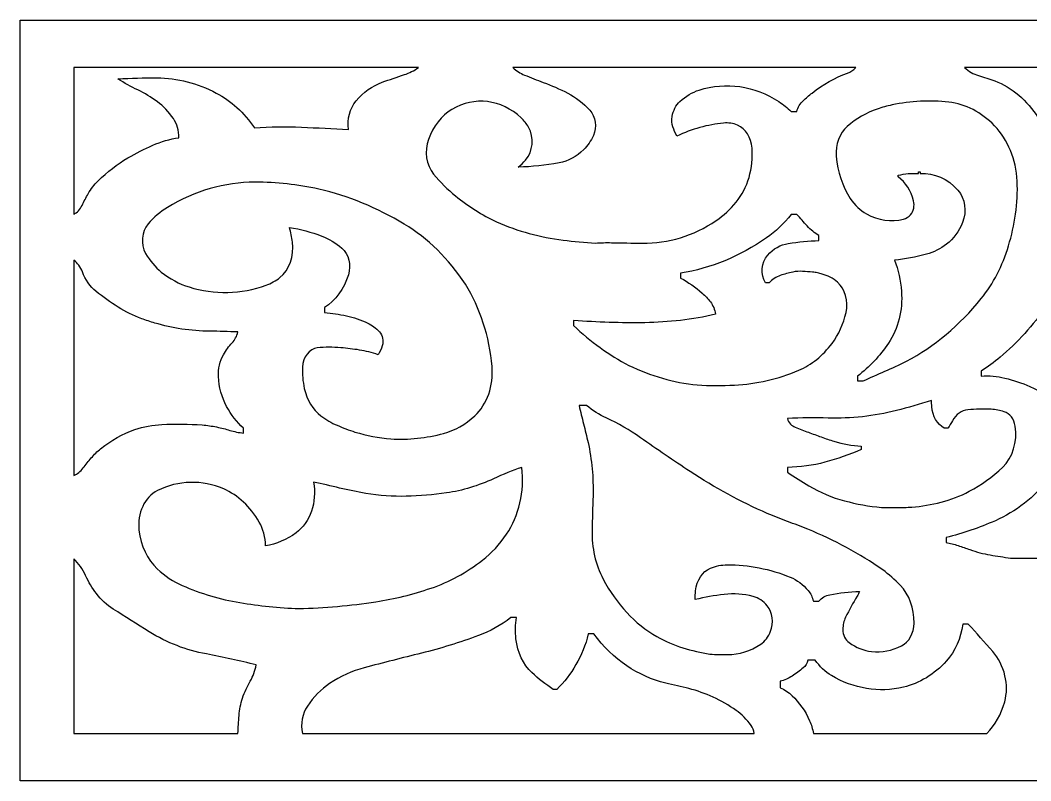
# Model space of a CAD drawing. Header units: centimetres. Extents: x 14.4 to 27, y -9.1 to -4.
# Drawn here: x 14.38 to 21.15, y -9.05 to -3.96 of the extents above; entities that cross this region are included whole.
import ezdxf

# ---------------------------------------------------------------- set-up
doc = ezdxf.new("R2010")
doc.units = ezdxf.units.CM
doc.header["$MEASUREMENT"] = 0
doc.layers.add('layer 1', color=7, linetype='Continuous')

msp = doc.modelspace()

# ---------------------------------------------------------------- linework, layer by layer
at = {"layer": 'layer 1', "color": 250, "lineweight": 30}
for points, knots in [([(14.38233, -9.05358), (14.38233, -9.05358), (26.99978, -9.05358), (26.99978, -9.05358), (26.99978, -9.05358), (26.99978, -9.05358), (26.99977, -3.95999), (26.99977, -3.95999), (26.99977, -3.95999), (26.99977, -3.95999), (14.38232, -3.96), (14.38232, -3.96), (14.38232, -3.96), (14.38232, -3.96), (14.38233, -9.05358), (14.38233, -9.05358)], [0, 0, 0, 0, 0.2, 0.2, 0.2, 0.2, 0.4, 0.4, 0.4, 0.4, 0.6, 0.6, 0.6, 0.6, 1, 1, 1, 1]), ([(14.7404, -5.26067), (14.7404, -5.26067), (14.7404, -4.27695), (14.7404, -4.27695), (14.7404, -4.27695), (14.7404, -4.27695), (17.04898, -4.27695), (17.04898, -4.27695), (17.04898, -4.27695), (17.01879, -4.29767), (16.98669, -4.31369), (16.95342, -4.32465), (16.95342, -4.32465), (16.90388, -4.34097), (16.85448, -4.35796), (16.80523, -4.37562), (16.80523, -4.37562), (16.73972, -4.39913), (16.67969, -4.44203), (16.63012, -4.50078), (16.63012, -4.50078), (16.58871, -4.54987), (16.56979, -4.62187), (16.57984, -4.6923), (16.57984, -4.6923), (16.47496, -4.68648), (16.37006, -4.68109), (16.26515, -4.67614), (16.26515, -4.67614), (16.16016, -4.67118), (16.05505, -4.67292), (15.95021, -4.68133), (15.95021, -4.68133), (15.88068, -4.57928), (15.79308, -4.49927), (15.6944, -4.4477), (15.6944, -4.4477), (15.56856, -4.38195), (15.43384, -4.34744), (15.29757, -4.34606), (15.29757, -4.34606), (15.21056, -4.34518), (15.12356, -4.34768), (15.03667, -4.35354), (15.03667, -4.35354), (15.07975, -4.38139), (15.12408, -4.40606), (15.16945, -4.42742), (15.16945, -4.42742), (15.21486, -4.44881), (15.25869, -4.47513), (15.30047, -4.50608), (15.30047, -4.50608), (15.34077, -4.53588), (15.37693, -4.5738), (15.40748, -4.61831), (15.40748, -4.61831), (15.43197, -4.654), (15.44503, -4.69989), (15.44408, -4.74702), (15.44408, -4.74702), (15.38464, -4.75596), (15.32615, -4.77295), (15.26962, -4.7977), (15.26962, -4.7977), (15.21321, -4.82242), (15.15782, -4.85059), (15.10361, -4.88214), (15.10361, -4.88214), (15.03203, -4.92381), (14.96453, -4.97574), (14.90246, -5.03694), (14.90246, -5.03694), (14.87769, -5.06135), (14.85585, -5.0901), (14.83761, -5.12234), (14.83761, -5.12234), (14.82332, -5.14768), (14.80961, -5.17352), (14.79653, -5.19988), (14.79653, -5.19988), (14.78315, -5.22682), (14.76357, -5.24804), (14.7404, -5.26067)], [0, 0, 0, 0, 0.0454545, 0.0454545, 0.0454545, 0.0454545, 0.0909091, 0.0909091, 0.0909091, 0.0909091, 0.1363636, 0.1363636, 0.1363636, 0.1363636, 0.1818182, 0.1818182, 0.1818182, 0.1818182, 0.2272727, 0.2272727, 0.2272727, 0.2272727, 0.2727273, 0.2727273, 0.2727273, 0.2727273, 0.3181818, 0.3181818, 0.3181818, 0.3181818, 0.3636364, 0.3636364, 0.3636364, 0.3636364, 0.4090909, 0.4090909, 0.4090909, 0.4090909, 0.4545455, 0.4545455, 0.4545455, 0.4545455, 0.5, 0.5, 0.5, 0.5, 0.5454545, 0.5454545, 0.5454545, 0.5454545, 0.5909091, 0.5909091, 0.5909091, 0.5909091, 0.6363636, 0.6363636, 0.6363636, 0.6363636, 0.6818182, 0.6818182, 0.6818182, 0.6818182, 0.7272727, 0.7272727, 0.7272727, 0.7272727, 0.7727273, 0.7727273, 0.7727273, 0.7727273, 0.8181818, 0.8181818, 0.8181818, 0.8181818, 0.8636364, 0.8636364, 0.8636364, 0.8636364, 0.9090909, 0.9090909, 0.9090909, 0.9090909, 1, 1, 1, 1]), ([(19.57996, -4.57211), (19.57996, -4.57211), (19.54287, -4.57211), (19.54287, -4.57211), (19.54287, -4.57211), (19.51742, -4.54647), (19.49002, -4.52408), (19.46105, -4.50525), (19.46105, -4.50525), (19.29646, -4.39826), (19.10655, -4.37065), (18.92691, -4.42771), (18.92691, -4.42771), (18.88024, -4.44253), (18.83634, -4.46864), (18.79763, -4.5046), (18.79763, -4.5046), (18.7713, -4.52905), (18.75303, -4.56479), (18.74629, -4.60507), (18.74629, -4.60507), (18.74239, -4.62835), (18.74404, -4.65254), (18.75103, -4.67465), (18.75103, -4.67465), (18.7579, -4.69634), (18.76675, -4.71696), (18.77742, -4.73608), (18.77742, -4.73608), (18.87806, -4.68867), (18.98352, -4.65923), (19.09065, -4.64859), (19.09065, -4.64859), (19.1223, -4.64545), (19.15413, -4.65035), (19.18424, -4.66298), (19.18424, -4.66298), (19.23776, -4.68541), (19.27572, -4.74555), (19.28101, -4.81618), (19.28101, -4.81618), (19.29108, -4.9508), (19.25194, -5.08399), (19.17474, -5.17812), (19.17474, -5.17812), (19.13475, -5.22687), (19.08972, -5.26868), (19.0409, -5.30241), (19.0409, -5.30241), (18.88891, -5.40389), (18.71903, -5.45588), (18.54695, -5.45363), (18.54695, -5.45363), (18.47787, -5.45273), (18.40879, -5.4515), (18.3397, -5.44994), (18.3397, -5.44994), (18.30447, -5.44914), (18.26922, -5.44985), (18.23402, -5.45206), (18.23402, -5.45206), (18.16106, -5.4481), (18.0882, -5.44166), (18.01552, -5.43276), (18.01552, -5.43276), (17.86371, -5.41421), (17.71414, -5.37306), (17.57003, -5.31022), (17.57003, -5.31022), (17.47412, -5.26463), (17.38225, -5.20647), (17.296, -5.13672), (17.296, -5.13672), (17.24334, -5.09419), (17.19418, -5.0451), (17.14931, -4.99024), (17.14931, -4.99024), (17.10008, -4.93007), (17.08618, -4.83743), (17.11449, -4.75879), (17.11449, -4.75879), (17.1464, -4.67021), (17.20239, -4.59877), (17.27234, -4.55729), (17.27234, -4.55729), (17.4232, -4.4678), (17.60109, -4.48958), (17.73553, -4.61379), (17.73553, -4.61379), (17.75457, -4.63139), (17.77121, -4.6528), (17.78478, -4.67713), (17.78478, -4.67713), (17.82314, -4.74584), (17.81475, -4.8398), (17.76535, -4.89626), (17.76535, -4.89626), (17.74993, -4.91387), (17.73332, -4.92976), (17.71572, -4.94378), (17.71572, -4.94378), (17.80721, -4.94198), (17.89851, -4.93266), (17.98903, -4.91584), (17.98903, -4.91584), (18.04932, -4.90463), (18.10624, -4.87396), (18.15427, -4.82678), (18.15427, -4.82678), (18.18065, -4.80084), (18.20257, -4.76845), (18.21869, -4.73153), (18.21869, -4.73153), (18.2433, -4.67511), (18.23339, -4.60482), (18.19478, -4.56259), (18.19478, -4.56259), (18.15085, -4.5145), (18.10095, -4.47583), (18.04704, -4.44814), (18.04704, -4.44814), (17.99345, -4.42061), (17.93877, -4.3966), (17.88321, -4.3762), (17.88321, -4.3762), (17.84119, -4.36069), (17.79936, -4.34434), (17.75775, -4.32718), (17.75775, -4.32718), (17.72953, -4.31554), (17.70285, -4.2986), (17.67865, -4.27695), (17.67865, -4.27695), (17.67865, -4.27695), (19.97504, -4.27695), (19.97504, -4.27695), (19.97504, -4.27695), (19.95929, -4.29463), (19.94054, -4.30762), (19.92026, -4.31493), (19.92026, -4.31493), (19.83643, -4.34509), (19.7564, -4.38986), (19.68245, -4.44792), (19.68245, -4.44792), (19.662, -4.4639), (19.6421, -4.48096), (19.62279, -4.49903), (19.62279, -4.49903), (19.60306, -4.51751), (19.58815, -4.54294), (19.57996, -4.57211)], [0, 0, 0, 0, 0.025641, 0.025641, 0.025641, 0.025641, 0.0512821, 0.0512821, 0.0512821, 0.0512821, 0.0769231, 0.0769231, 0.0769231, 0.0769231, 0.1025641, 0.1025641, 0.1025641, 0.1025641, 0.1282051, 0.1282051, 0.1282051, 0.1282051, 0.1538462, 0.1538462, 0.1538462, 0.1538462, 0.1794872, 0.1794872, 0.1794872, 0.1794872, 0.2051282, 0.2051282, 0.2051282, 0.2051282, 0.2307692, 0.2307692, 0.2307692, 0.2307692, 0.2564103, 0.2564103, 0.2564103, 0.2564103, 0.2820513, 0.2820513, 0.2820513, 0.2820513, 0.3076923, 0.3076923, 0.3076923, 0.3076923, 0.3333333, 0.3333333, 0.3333333, 0.3333333, 0.3589744, 0.3589744, 0.3589744, 0.3589744, 0.3846154, 0.3846154, 0.3846154, 0.3846154, 0.4102564, 0.4102564, 0.4102564, 0.4102564, 0.4358974, 0.4358974, 0.4358974, 0.4358974, 0.4615385, 0.4615385, 0.4615385, 0.4615385, 0.4871795, 0.4871795, 0.4871795, 0.4871795, 0.5128205, 0.5128205, 0.5128205, 0.5128205, 0.5384615, 0.5384615, 0.5384615, 0.5384615, 0.5641026, 0.5641026, 0.5641026, 0.5641026, 0.5897436, 0.5897436, 0.5897436, 0.5897436, 0.6153846, 0.6153846, 0.6153846, 0.6153846, 0.6410256, 0.6410256, 0.6410256, 0.6410256, 0.6666667, 0.6666667, 0.6666667, 0.6666667, 0.6923077, 0.6923077, 0.6923077, 0.6923077, 0.7179487, 0.7179487, 0.7179487, 0.7179487, 0.7435897, 0.7435897, 0.7435897, 0.7435897, 0.7692308, 0.7692308, 0.7692308, 0.7692308, 0.7948718, 0.7948718, 0.7948718, 0.7948718, 0.8205128, 0.8205128, 0.8205128, 0.8205128, 0.8461538, 0.8461538, 0.8461538, 0.8461538, 0.8717949, 0.8717949, 0.8717949, 0.8717949, 0.8974359, 0.8974359, 0.8974359, 0.8974359, 0.9230769, 0.9230769, 0.9230769, 0.9230769, 0.9487179, 0.9487179, 0.9487179, 0.9487179, 1, 1, 1, 1]), ([(21.54295, -5.11864), (21.54295, -5.11864), (21.49355, -5.11864), (21.49355, -5.11864), (21.49355, -5.11864), (21.46568, -5.05426), (21.43368, -4.99286), (21.39785, -4.93505), (21.39785, -4.93505), (21.33107, -4.82728), (21.26376, -4.72002), (21.19592, -4.61329), (21.19592, -4.61329), (21.1213, -4.49592), (21.02011, -4.40987), (20.90568, -4.36655), (20.90568, -4.36655), (20.86963, -4.35291), (20.83321, -4.3409), (20.79647, -4.33054), (20.79647, -4.33054), (20.7628, -4.32106), (20.73109, -4.30278), (20.70338, -4.27695), (20.70338, -4.27695), (20.70338, -4.27695), (23.48121, -4.27695), (23.48121, -4.27695), (23.48121, -4.27695), (23.47515, -4.29844), (23.46128, -4.315), (23.4439, -4.32154), (23.4439, -4.32154), (23.36528, -4.35108), (23.29369, -4.40452), (23.23542, -4.47715), (23.23542, -4.47715), (23.21673, -4.50045), (23.20139, -4.52762), (23.19006, -4.55748), (23.19006, -4.55748), (23.1788, -4.58714), (23.16883, -4.61754), (23.16019, -4.64856), (23.16019, -4.64856), (23.00126, -4.62321), (22.84163, -4.60564), (22.68162, -4.59585), (22.68162, -4.59585), (22.53577, -4.58696), (22.38963, -4.59947), (22.24609, -4.6332), (22.24609, -4.6332), (22.06874, -4.67488), (21.89925, -4.75798), (21.74628, -4.87827), (21.74628, -4.87827), (21.66663, -4.94089), (21.59756, -5.02254), (21.54295, -5.11864)], [0, 0, 0, 0, 0.0625, 0.0625, 0.0625, 0.0625, 0.125, 0.125, 0.125, 0.125, 0.1875, 0.1875, 0.1875, 0.1875, 0.25, 0.25, 0.25, 0.25, 0.3125, 0.3125, 0.3125, 0.3125, 0.375, 0.375, 0.375, 0.375, 0.4375, 0.4375, 0.4375, 0.4375, 0.5, 0.5, 0.5, 0.5, 0.5625, 0.5625, 0.5625, 0.5625, 0.625, 0.625, 0.625, 0.625, 0.6875, 0.6875, 0.6875, 0.6875, 0.75, 0.75, 0.75, 0.75, 0.8125, 0.8125, 0.8125, 0.8125, 0.875, 0.875, 0.875, 0.875, 1, 1, 1, 1]), ([(20.259, -5.00929), (20.30817, -5.04457), (20.34491, -5.102), (20.36181, -5.16995), (20.36181, -5.16995), (20.36999, -5.20288), (20.36242, -5.23883), (20.34236, -5.26237), (20.34236, -5.26237), (20.32887, -5.27815), (20.31206, -5.28877), (20.29393, -5.29297), (20.29393, -5.29297), (20.21076, -5.31222), (20.12486, -5.29972), (20.04737, -5.25711), (20.04737, -5.25711), (20.00505, -5.23384), (19.96766, -5.19836), (19.93827, -5.15356), (19.93827, -5.15356), (19.88547, -5.07314), (19.85262, -4.97492), (19.8438, -4.87122), (19.8438, -4.87122), (19.83709, -4.79255), (19.86565, -4.71562), (19.91788, -4.67148), (19.91788, -4.67148), (19.97934, -4.61954), (20.04704, -4.58028), (20.11836, -4.55519), (20.11836, -4.55519), (20.15107, -4.54374), (20.18425, -4.53444), (20.21773, -4.52736), (20.21773, -4.52736), (20.34331, -4.50082), (20.47112, -4.49467), (20.59795, -4.50906), (20.59795, -4.50906), (20.71032, -4.5218), (20.81707, -4.57691), (20.90416, -4.66709), (20.90416, -4.66709), (20.99296, -4.75904), (21.04759, -4.8932), (21.05506, -5.03754), (21.05506, -5.03754), (21.05878, -5.11134), (21.05526, -5.18546), (21.04458, -5.25819), (21.04458, -5.25819), (21.03391, -5.33079), (21.01815, -5.40207), (20.99749, -5.47118), (20.99749, -5.47118), (20.95773, -5.60417), (20.89537, -5.72471), (20.81482, -5.82435), (20.81482, -5.82435), (20.67049, -6.00286), (20.50049, -6.14541), (20.31396, -6.24438), (20.31396, -6.24438), (20.26618, -6.268), (20.21801, -6.29031), (20.16945, -6.31126), (20.16945, -6.31126), (20.12095, -6.33218), (20.07261, -6.35363), (20.02441, -6.37561), (20.02441, -6.37561), (20.02441, -6.37561), (19.98738, -6.37561), (19.98738, -6.37561), (19.98738, -6.37561), (19.98738, -6.37561), (19.98738, -6.34286), (19.98738, -6.34286), (19.98738, -6.34286), (20.0653, -6.28398), (20.13503, -6.20952), (20.19386, -6.12238), (20.19386, -6.12238), (20.25871, -6.02627), (20.29005, -5.90147), (20.28076, -5.77598), (20.28076, -5.77598), (20.27539, -5.7033), (20.25963, -5.63247), (20.23423, -5.56684), (20.23423, -5.56684), (20.30642, -5.55921), (20.37815, -5.54585), (20.449, -5.52683), (20.449, -5.52683), (20.49635, -5.51412), (20.54161, -5.49135), (20.58286, -5.45949), (20.58286, -5.45949), (20.62854, -5.42427), (20.66561, -5.37392), (20.68999, -5.31392), (20.68999, -5.31392), (20.71936, -5.24161), (20.70662, -5.15361), (20.65882, -5.09903), (20.65882, -5.09903), (20.59024, -5.02072), (20.49952, -4.98051), (20.40706, -4.98751), (20.40706, -4.98751), (20.40706, -4.98751), (20.40706, -4.97655), (20.40706, -4.97655), (20.40706, -4.97655), (20.40706, -4.97655), (20.39479, -4.97655), (20.39479, -4.97655), (20.39479, -4.97655), (20.39479, -4.97655), (20.39479, -4.98751), (20.39479, -4.98751), (20.39479, -4.98751), (20.34933, -4.98377), (20.3037, -4.98743), (20.259, -4.9984), (20.259, -4.9984), (20.259, -4.9984), (20.259, -5.00929), (20.259, -5.00929)], [0, 0, 0, 0, 0.0294118, 0.0294118, 0.0294118, 0.0294118, 0.0588235, 0.0588235, 0.0588235, 0.0588235, 0.0882353, 0.0882353, 0.0882353, 0.0882353, 0.1176471, 0.1176471, 0.1176471, 0.1176471, 0.1470588, 0.1470588, 0.1470588, 0.1470588, 0.1764706, 0.1764706, 0.1764706, 0.1764706, 0.2058824, 0.2058824, 0.2058824, 0.2058824, 0.2352941, 0.2352941, 0.2352941, 0.2352941, 0.2647059, 0.2647059, 0.2647059, 0.2647059, 0.2941176, 0.2941176, 0.2941176, 0.2941176, 0.3235294, 0.3235294, 0.3235294, 0.3235294, 0.3529412, 0.3529412, 0.3529412, 0.3529412, 0.3823529, 0.3823529, 0.3823529, 0.3823529, 0.4117647, 0.4117647, 0.4117647, 0.4117647, 0.4411765, 0.4411765, 0.4411765, 0.4411765, 0.4705882, 0.4705882, 0.4705882, 0.4705882, 0.5, 0.5, 0.5, 0.5, 0.5294118, 0.5294118, 0.5294118, 0.5294118, 0.5588235, 0.5588235, 0.5588235, 0.5588235, 0.5882353, 0.5882353, 0.5882353, 0.5882353, 0.6176471, 0.6176471, 0.6176471, 0.6176471, 0.6470588, 0.6470588, 0.6470588, 0.6470588, 0.6764706, 0.6764706, 0.6764706, 0.6764706, 0.7058824, 0.7058824, 0.7058824, 0.7058824, 0.7352941, 0.7352941, 0.7352941, 0.7352941, 0.7647059, 0.7647059, 0.7647059, 0.7647059, 0.7941176, 0.7941176, 0.7941176, 0.7941176, 0.8235294, 0.8235294, 0.8235294, 0.8235294, 0.8529412, 0.8529412, 0.8529412, 0.8529412, 0.8823529, 0.8823529, 0.8823529, 0.8823529, 0.9117647, 0.9117647, 0.9117647, 0.9117647, 0.9411765, 0.9411765, 0.9411765, 0.9411765, 1, 1, 1, 1]), ([(16.41941, -5.91653), (16.41941, -5.91653), (16.41941, -5.88374), (16.41941, -5.88374), (16.41941, -5.88374), (16.49289, -5.83872), (16.54999, -5.76031), (16.57911, -5.66429), (16.57911, -5.66429), (16.5988, -5.59939), (16.58061, -5.52605), (16.53501, -5.48684), (16.53501, -5.48684), (16.49411, -5.45163), (16.44924, -5.42439), (16.40188, -5.406), (16.40188, -5.406), (16.33105, -5.3785), (16.25842, -5.35916), (16.18481, -5.3482), (16.18481, -5.3482), (16.19272, -5.38026), (16.19909, -5.41289), (16.20386, -5.4459), (16.20386, -5.4459), (16.2173, -5.53871), (16.18448, -5.63257), (16.12106, -5.68297), (16.12106, -5.68297), (16.09235, -5.70568), (16.06119, -5.72311), (16.02856, -5.7347), (16.02856, -5.7347), (15.86028, -5.79448), (15.68248, -5.79856), (15.51257, -5.7466), (15.51257, -5.7466), (15.44656, -5.72641), (15.38367, -5.69253), (15.32651, -5.64637), (15.32651, -5.64637), (15.28568, -5.6134), (15.25017, -5.57098), (15.22189, -5.52138), (15.22189, -5.52138), (15.18695, -5.46017), (15.19388, -5.37571), (15.23793, -5.32464), (15.23793, -5.32464), (15.27668, -5.27972), (15.32053, -5.24223), (15.36799, -5.2134), (15.36799, -5.2134), (15.55064, -5.1024), (15.75097, -5.04473), (15.95383, -5.04469), (15.95383, -5.04469), (16.09695, -5.04466), (16.23982, -5.05997), (16.38087, -5.09044), (16.38087, -5.09044), (16.57896, -5.1372), (16.77141, -5.21622), (16.95327, -5.32545), (16.95327, -5.32545), (17.11135, -5.42039), (17.25094, -5.55792), (17.36212, -5.72815), (17.36212, -5.72815), (17.46133, -5.8875), (17.52314, -6.07866), (17.54053, -6.27986), (17.54053, -6.27986), (17.55159, -6.40757), (17.50761, -6.53311), (17.42528, -6.60918), (17.42528, -6.60918), (17.36308, -6.66664), (17.2919, -6.70691), (17.21646, -6.72737), (17.21646, -6.72737), (17.10066, -6.75876), (16.98207, -6.77093), (16.86374, -6.76359), (16.86374, -6.76359), (16.78252, -6.75717), (16.70187, -6.74188), (16.62274, -6.71792), (16.62274, -6.71792), (16.58266, -6.70484), (16.54298, -6.68988), (16.5038, -6.67305), (16.5038, -6.67305), (16.46597, -6.6568), (16.42959, -6.63559), (16.39529, -6.60979), (16.39529, -6.60979), (16.34079, -6.56879), (16.30091, -6.50292), (16.28396, -6.42596), (16.28396, -6.42596), (16.27375, -6.37932), (16.26966, -6.33089), (16.27185, -6.28259), (16.27185, -6.28259), (16.27489, -6.21494), (16.31717, -6.1604), (16.37086, -6.15472), (16.37086, -6.15472), (16.4231, -6.14922), (16.4756, -6.14882), (16.52788, -6.15353), (16.52788, -6.15353), (16.56991, -6.15724), (16.61186, -6.16229), (16.65368, -6.16867), (16.65368, -6.16867), (16.69557, -6.17505), (16.73697, -6.18579), (16.77745, -6.20076), (16.77745, -6.20076), (16.78925, -6.18254), (16.79877, -6.16218), (16.80564, -6.14033), (16.80564, -6.14033), (16.81607, -6.10709), (16.80837, -6.06924), (16.7865, -6.04644), (16.7865, -6.04644), (16.76308, -6.02201), (16.73671, -6.00248), (16.70838, -5.98859), (16.70838, -5.98859), (16.66238, -5.96607), (16.61464, -5.94969), (16.56592, -5.93968), (16.56592, -5.93968), (16.51733, -5.9297), (16.46845, -5.92198), (16.41941, -5.91653)], [0, 0, 0, 0, 0.0277778, 0.0277778, 0.0277778, 0.0277778, 0.0555556, 0.0555556, 0.0555556, 0.0555556, 0.0833333, 0.0833333, 0.0833333, 0.0833333, 0.1111111, 0.1111111, 0.1111111, 0.1111111, 0.1388889, 0.1388889, 0.1388889, 0.1388889, 0.1666667, 0.1666667, 0.1666667, 0.1666667, 0.1944444, 0.1944444, 0.1944444, 0.1944444, 0.2222222, 0.2222222, 0.2222222, 0.2222222, 0.25, 0.25, 0.25, 0.25, 0.2777778, 0.2777778, 0.2777778, 0.2777778, 0.3055556, 0.3055556, 0.3055556, 0.3055556, 0.3333333, 0.3333333, 0.3333333, 0.3333333, 0.3611111, 0.3611111, 0.3611111, 0.3611111, 0.3888889, 0.3888889, 0.3888889, 0.3888889, 0.4166667, 0.4166667, 0.4166667, 0.4166667, 0.4444444, 0.4444444, 0.4444444, 0.4444444, 0.4722222, 0.4722222, 0.4722222, 0.4722222, 0.5, 0.5, 0.5, 0.5, 0.5277778, 0.5277778, 0.5277778, 0.5277778, 0.5555556, 0.5555556, 0.5555556, 0.5555556, 0.5833333, 0.5833333, 0.5833333, 0.5833333, 0.6111111, 0.6111111, 0.6111111, 0.6111111, 0.6388889, 0.6388889, 0.6388889, 0.6388889, 0.6666667, 0.6666667, 0.6666667, 0.6666667, 0.6944444, 0.6944444, 0.6944444, 0.6944444, 0.7222222, 0.7222222, 0.7222222, 0.7222222, 0.75, 0.75, 0.75, 0.75, 0.7777778, 0.7777778, 0.7777778, 0.7777778, 0.8055556, 0.8055556, 0.8055556, 0.8055556, 0.8333333, 0.8333333, 0.8333333, 0.8333333, 0.8611111, 0.8611111, 0.8611111, 0.8611111, 0.8888889, 0.8888889, 0.8888889, 0.8888889, 0.9166667, 0.9166667, 0.9166667, 0.9166667, 0.9444444, 0.9444444, 0.9444444, 0.9444444, 1, 1, 1, 1]), ([(19.54287, -5.26067), (19.54287, -5.26067), (19.57996, -5.26067), (19.57996, -5.26067), (19.57996, -5.26067), (19.60353, -5.2862), (19.62697, -5.31193), (19.65028, -5.33784), (19.65028, -5.33784), (19.67369, -5.36387), (19.69985, -5.38572), (19.72803, -5.40278), (19.72803, -5.40278), (19.72803, -5.40278), (19.72803, -5.43567), (19.72803, -5.43567), (19.72803, -5.43567), (19.65955, -5.43814), (19.59121, -5.44455), (19.52319, -5.45488), (19.52319, -5.45488), (19.47134, -5.46275), (19.42275, -5.49065), (19.38407, -5.53476), (19.38407, -5.53476), (19.3421, -5.5827), (19.33597, -5.66282), (19.37002, -5.71984), (19.37002, -5.71984), (19.37002, -5.71984), (19.39477, -5.71984), (19.39477, -5.71984), (19.39477, -5.71984), (19.41619, -5.69564), (19.44197, -5.67831), (19.46987, -5.66934), (19.46987, -5.66934), (19.49738, -5.6605), (19.52515, -5.65298), (19.55311, -5.64677), (19.55311, -5.64677), (19.57502, -5.64192), (19.59731, -5.64037), (19.6195, -5.64214), (19.6195, -5.64214), (19.64182, -5.64393), (19.66415, -5.64551), (19.68648, -5.64692), (19.68648, -5.64692), (19.69745, -5.64761), (19.70834, -5.64957), (19.71903, -5.65278), (19.71903, -5.65278), (19.72939, -5.65587), (19.73982, -5.65858), (19.75031, -5.66087), (19.75031, -5.66087), (19.78754, -5.66903), (19.82286, -5.68761), (19.85362, -5.71521), (19.85362, -5.71521), (19.90431, -5.76064), (19.92681, -5.84133), (19.90986, -5.91664), (19.90986, -5.91664), (19.89236, -5.99437), (19.86021, -6.06569), (19.81619, -6.1245), (19.81619, -6.1245), (19.75471, -6.20657), (19.6781, -6.2684), (19.59317, -6.30453), (19.59317, -6.30453), (19.45459, -6.36349), (19.3099, -6.39682), (19.16371, -6.40351), (19.16371, -6.40351), (19.08016, -6.40733), (18.99653, -6.40712), (18.913, -6.40286), (18.913, -6.40286), (18.75641, -6.38668), (18.60242, -6.34239), (18.45582, -6.27137), (18.45582, -6.27137), (18.32402, -6.20243), (18.19974, -6.11255), (18.08607, -6.00399), (18.08607, -6.00399), (18.08607, -6.00399), (18.08607, -5.97124), (18.08607, -5.97124), (18.08607, -5.97124), (18.24524, -5.98312), (18.40468, -5.98806), (18.56412, -5.98609), (18.56412, -5.98609), (18.64337, -5.98412), (18.72253, -5.97892), (18.80151, -5.9705), (18.80151, -5.9705), (18.88053, -5.96208), (18.95908, -5.94774), (19.03674, -5.92755), (19.03674, -5.92755), (19.03144, -5.89716), (19.01943, -5.86928), (19.00211, -5.84707), (19.00211, -5.84707), (18.98508, -5.82525), (18.96664, -5.80529), (18.94694, -5.78738), (18.94694, -5.78738), (18.90174, -5.74738), (18.85319, -5.71374), (18.80216, -5.68707), (18.80216, -5.68707), (18.80216, -5.68707), (18.80216, -5.65416), (18.80216, -5.65416), (18.80216, -5.65416), (19.00444, -5.62264), (19.19988, -5.54219), (19.37781, -5.41718), (19.37781, -5.41718), (19.43826, -5.37472), (19.49378, -5.32208), (19.54287, -5.26067)], [0, 0, 0, 0, 0.030303, 0.030303, 0.030303, 0.030303, 0.0606061, 0.0606061, 0.0606061, 0.0606061, 0.0909091, 0.0909091, 0.0909091, 0.0909091, 0.1212121, 0.1212121, 0.1212121, 0.1212121, 0.1515152, 0.1515152, 0.1515152, 0.1515152, 0.1818182, 0.1818182, 0.1818182, 0.1818182, 0.2121212, 0.2121212, 0.2121212, 0.2121212, 0.2424242, 0.2424242, 0.2424242, 0.2424242, 0.2727273, 0.2727273, 0.2727273, 0.2727273, 0.3030303, 0.3030303, 0.3030303, 0.3030303, 0.3333333, 0.3333333, 0.3333333, 0.3333333, 0.3636364, 0.3636364, 0.3636364, 0.3636364, 0.3939394, 0.3939394, 0.3939394, 0.3939394, 0.4242424, 0.4242424, 0.4242424, 0.4242424, 0.4545455, 0.4545455, 0.4545455, 0.4545455, 0.4848485, 0.4848485, 0.4848485, 0.4848485, 0.5151515, 0.5151515, 0.5151515, 0.5151515, 0.5454545, 0.5454545, 0.5454545, 0.5454545, 0.5757576, 0.5757576, 0.5757576, 0.5757576, 0.6060606, 0.6060606, 0.6060606, 0.6060606, 0.6363636, 0.6363636, 0.6363636, 0.6363636, 0.6666667, 0.6666667, 0.6666667, 0.6666667, 0.6969697, 0.6969697, 0.6969697, 0.6969697, 0.7272727, 0.7272727, 0.7272727, 0.7272727, 0.7575758, 0.7575758, 0.7575758, 0.7575758, 0.7878788, 0.7878788, 0.7878788, 0.7878788, 0.8181818, 0.8181818, 0.8181818, 0.8181818, 0.8484848, 0.8484848, 0.8484848, 0.8484848, 0.8787879, 0.8787879, 0.8787879, 0.8787879, 0.9090909, 0.9090909, 0.9090909, 0.9090909, 0.9393939, 0.9393939, 0.9393939, 0.9393939, 1, 1, 1, 1]), ([(15.87616, -6.69264), (15.87616, -6.69264), (15.87616, -6.72537), (15.87616, -6.72537), (15.87616, -6.72537), (15.84595, -6.72165), (15.81598, -6.71541), (15.78643, -6.70666), (15.78643, -6.70666), (15.75691, -6.69792), (15.72717, -6.69042), (15.69726, -6.68417), (15.69726, -6.68417), (15.66539, -6.6776), (15.63326, -6.67311), (15.60102, -6.67074), (15.60102, -6.67074), (15.51109, -6.66409), (15.42096, -6.66291), (15.33094, -6.66721), (15.33094, -6.66721), (15.26973, -6.67011), (15.20897, -6.68143), (15.14972, -6.70094), (15.14972, -6.70094), (15.06866, -6.72913), (14.9915, -6.77258), (14.92081, -6.82986), (14.92081, -6.82986), (14.89834, -6.84806), (14.87725, -6.8688), (14.85777, -6.89181), (14.85777, -6.89181), (14.83941, -6.91346), (14.82149, -6.93568), (14.804, -6.95842), (14.804, -6.95842), (14.78628, -6.98147), (14.76449, -6.99899), (14.7404, -7.00953), (14.7404, -7.00953), (14.7404, -7.00953), (14.7404, -5.56684), (14.7404, -5.56684), (14.7404, -5.56684), (14.76591, -5.58489), (14.78635, -5.61247), (14.79885, -5.64576), (14.79885, -5.64576), (14.81879, -5.69878), (14.8501, -5.74372), (14.88931, -5.77552), (14.88931, -5.77552), (14.93694, -5.81417), (14.98622, -5.84951), (15.03694, -5.88139), (15.03694, -5.88139), (15.08773, -5.9133), (15.14073, -5.93928), (15.19528, -5.95905), (15.19528, -5.95905), (15.22442, -5.9696), (15.25377, -5.97923), (15.2833, -5.98794), (15.2833, -5.98794), (15.34267, -6.00548), (15.40278, -6.0189), (15.46333, -6.02815), (15.46333, -6.02815), (15.52568, -6.03713), (15.58835, -6.04199), (15.65109, -6.04271), (15.65109, -6.04271), (15.7138, -6.04342), (15.77649, -6.04512), (15.83917, -6.04778), (15.83917, -6.04778), (15.83256, -6.07649), (15.81922, -6.10207), (15.80091, -6.12117), (15.80091, -6.12117), (15.77883, -6.14419), (15.7592, -6.17065), (15.74247, -6.19994), (15.74247, -6.19994), (15.71824, -6.24227), (15.70643, -6.29383), (15.70909, -6.34588), (15.70909, -6.34588), (15.71275, -6.41756), (15.73155, -6.48668), (15.76359, -6.54615), (15.76359, -6.54615), (15.79477, -6.6021), (15.83275, -6.65155), (15.87616, -6.69264)], [0, 0, 0, 0, 0.04, 0.04, 0.04, 0.04, 0.08, 0.08, 0.08, 0.08, 0.12, 0.12, 0.12, 0.12, 0.16, 0.16, 0.16, 0.16, 0.2, 0.2, 0.2, 0.2, 0.24, 0.24, 0.24, 0.24, 0.28, 0.28, 0.28, 0.28, 0.32, 0.32, 0.32, 0.32, 0.36, 0.36, 0.36, 0.36, 0.4, 0.4, 0.4, 0.4, 0.44, 0.44, 0.44, 0.44, 0.48, 0.48, 0.48, 0.48, 0.52, 0.52, 0.52, 0.52, 0.56, 0.56, 0.56, 0.56, 0.6, 0.6, 0.6, 0.6, 0.64, 0.64, 0.64, 0.64, 0.68, 0.68, 0.68, 0.68, 0.72, 0.72, 0.72, 0.72, 0.76, 0.76, 0.76, 0.76, 0.8, 0.8, 0.8, 0.8, 0.84, 0.84, 0.84, 0.84, 0.88, 0.88, 0.88, 0.88, 0.92, 0.92, 0.92, 0.92, 1, 1, 1, 1]), ([(20.81447, -6.34286), (20.81447, -6.34286), (20.81447, -6.3101), (20.81447, -6.3101), (20.81447, -6.3101), (20.85827, -6.28237), (20.90059, -6.25109), (20.94117, -6.21646), (20.94117, -6.21646), (21.05584, -6.1186), (21.1609, -6.00409), (21.25421, -5.87524), (21.25421, -5.87524), (21.29391, -5.82044), (21.32484, -5.75657), (21.34535, -5.68707), (21.34535, -5.68707), (21.34535, -5.68707), (21.38245, -5.68707), (21.38245, -5.68707), (21.38245, -5.68707), (21.41436, -5.78821), (21.45452, -5.8849), (21.50231, -5.97561), (21.50231, -5.97561), (21.55026, -6.06662), (21.60918, -6.14767), (21.677, -6.21584), (21.677, -6.21584), (21.72591, -6.26501), (21.78064, -6.30419), (21.83923, -6.33197), (21.83923, -6.33197), (21.83923, -6.33197), (21.83923, -6.37561), (21.83923, -6.37561), (21.83923, -6.37561), (21.77428, -6.39007), (21.71167, -6.41778), (21.65385, -6.45769), (21.65385, -6.45769), (21.61165, -6.48681), (21.58592, -6.54305), (21.58716, -6.60355), (21.58716, -6.60355), (21.58798, -6.64348), (21.59838, -6.68214), (21.617, -6.71448), (21.617, -6.71448), (21.617, -6.71448), (21.64164, -6.71448), (21.64164, -6.71448), (21.64164, -6.71448), (21.66126, -6.68815), (21.6847, -6.66671), (21.71068, -6.65137), (21.71068, -6.65137), (21.84932, -6.56946), (22.00636, -6.55054), (22.15485, -6.59777), (22.15485, -6.59777), (22.17636, -6.6046), (22.19707, -6.61503), (22.2164, -6.62872), (22.2164, -6.62872), (22.27037, -6.66692), (22.30111, -6.74191), (22.29465, -6.81937), (22.29465, -6.81937), (22.28649, -6.91675), (22.26356, -7.01131), (22.22714, -7.09787), (22.22714, -7.09787), (22.19049, -7.18494), (22.13729, -7.25931), (22.07231, -7.31435), (22.07231, -7.31435), (22.02316, -7.35596), (21.97048, -7.39063), (21.91527, -7.41771), (21.91527, -7.41771), (21.8602, -7.44472), (21.80403, -7.46811), (21.747, -7.48776), (21.747, -7.48776), (21.62964, -7.52711), (21.50926, -7.55078), (21.38794, -7.55839), (21.38794, -7.55839), (21.32497, -7.56137), (21.26196, -7.56266), (21.19894, -7.56227), (21.19894, -7.56227), (21.13655, -7.56189), (21.07416, -7.56165), (21.01177, -7.56157), (21.01177, -7.56157), (20.96587, -7.55603), (20.92007, -7.54921), (20.8744, -7.54112), (20.8744, -7.54112), (20.82869, -7.533), (20.78346, -7.52107), (20.73901, -7.50543), (20.73901, -7.50543), (20.71275, -7.49618), (20.68645, -7.48713), (20.6601, -7.47828), (20.6601, -7.47828), (20.63371, -7.46942), (20.60694, -7.46256), (20.57991, -7.45774), (20.57991, -7.45774), (20.57991, -7.45774), (20.57991, -7.42501), (20.57991, -7.42501), (20.57991, -7.42501), (20.69163, -7.3969), (20.80166, -7.35915), (20.90923, -7.31195), (20.90923, -7.31195), (21.04566, -7.25211), (21.16973, -7.15489), (21.27254, -7.02722), (21.27254, -7.02722), (21.30546, -6.98635), (21.33447, -6.94082), (21.35902, -6.89151), (21.35902, -6.89151), (21.37925, -6.85088), (21.39296, -6.80569), (21.39939, -6.75844), (21.39939, -6.75844), (21.40928, -6.68563), (21.38866, -6.61162), (21.34476, -6.56255), (21.34476, -6.56255), (21.28516, -6.49591), (21.21562, -6.44491), (21.14015, -6.41253), (21.14015, -6.41253), (21.08565, -6.38915), (21.02997, -6.37049), (20.97345, -6.35667), (20.97345, -6.35667), (20.9211, -6.34387), (20.86772, -6.33923), (20.81447, -6.34286)], [0, 0, 0, 0, 0.0263158, 0.0263158, 0.0263158, 0.0263158, 0.0526316, 0.0526316, 0.0526316, 0.0526316, 0.0789474, 0.0789474, 0.0789474, 0.0789474, 0.1052632, 0.1052632, 0.1052632, 0.1052632, 0.1315789, 0.1315789, 0.1315789, 0.1315789, 0.1578947, 0.1578947, 0.1578947, 0.1578947, 0.1842105, 0.1842105, 0.1842105, 0.1842105, 0.2105263, 0.2105263, 0.2105263, 0.2105263, 0.2368421, 0.2368421, 0.2368421, 0.2368421, 0.2631579, 0.2631579, 0.2631579, 0.2631579, 0.2894737, 0.2894737, 0.2894737, 0.2894737, 0.3157895, 0.3157895, 0.3157895, 0.3157895, 0.3421053, 0.3421053, 0.3421053, 0.3421053, 0.3684211, 0.3684211, 0.3684211, 0.3684211, 0.3947368, 0.3947368, 0.3947368, 0.3947368, 0.4210526, 0.4210526, 0.4210526, 0.4210526, 0.4473684, 0.4473684, 0.4473684, 0.4473684, 0.4736842, 0.4736842, 0.4736842, 0.4736842, 0.5, 0.5, 0.5, 0.5, 0.5263158, 0.5263158, 0.5263158, 0.5263158, 0.5526316, 0.5526316, 0.5526316, 0.5526316, 0.5789474, 0.5789474, 0.5789474, 0.5789474, 0.6052632, 0.6052632, 0.6052632, 0.6052632, 0.6315789, 0.6315789, 0.6315789, 0.6315789, 0.6578947, 0.6578947, 0.6578947, 0.6578947, 0.6842105, 0.6842105, 0.6842105, 0.6842105, 0.7105263, 0.7105263, 0.7105263, 0.7105263, 0.7368421, 0.7368421, 0.7368421, 0.7368421, 0.7631579, 0.7631579, 0.7631579, 0.7631579, 0.7894737, 0.7894737, 0.7894737, 0.7894737, 0.8157895, 0.8157895, 0.8157895, 0.8157895, 0.8421053, 0.8421053, 0.8421053, 0.8421053, 0.8684211, 0.8684211, 0.8684211, 0.8684211, 0.8947368, 0.8947368, 0.8947368, 0.8947368, 0.9210526, 0.9210526, 0.9210526, 0.9210526, 0.9473684, 0.9473684, 0.9473684, 0.9473684, 1, 1, 1, 1]), ([(18.99913, -8.20638), (18.93813, -8.19568), (18.87761, -8.18109), (18.81779, -8.16268), (18.81779, -8.16268), (18.7579, -8.14426), (18.69943, -8.11911), (18.64311, -8.08754), (18.64311, -8.08754), (18.49706, -8.00387), (18.37254, -7.87033), (18.28374, -7.70223), (18.28374, -7.70223), (18.23286, -7.6059), (18.20707, -7.49197), (18.20996, -7.37638), (18.20996, -7.37638), (18.2119, -7.29929), (18.214, -7.2222), (18.21627, -7.14512), (18.21627, -7.14512), (18.21981, -7.0244), (18.20852, -6.90375), (18.1828, -6.78736), (18.1828, -6.78736), (18.17361, -6.74579), (18.16369, -6.70449), (18.15304, -6.66349), (18.15304, -6.66349), (18.14239, -6.62248), (18.13242, -6.58119), (18.12313, -6.53967), (18.12313, -6.53967), (18.12313, -6.53967), (18.17254, -6.53967), (18.17254, -6.53967), (18.17254, -6.53967), (18.21401, -6.5739), (18.25844, -6.60205), (18.30499, -6.62357), (18.30499, -6.62357), (18.3842, -6.66021), (18.46099, -6.70468), (18.53462, -6.75654), (18.53462, -6.75654), (18.64416, -6.83369), (18.75457, -6.90885), (18.86583, -6.98202), (18.86583, -6.98202), (19.0325, -7.09162), (19.2053, -7.18567), (19.38293, -7.26344), (19.38293, -7.26344), (19.42783, -7.2818), (19.4729, -7.2995), (19.51814, -7.31653), (19.51814, -7.31653), (19.56358, -7.33364), (19.60894, -7.35109), (19.65421, -7.36888), (19.65421, -7.36888), (19.74215, -7.40476), (19.82877, -7.44566), (19.91376, -7.49142), (19.91376, -7.49142), (19.99626, -7.53602), (20.07686, -7.58596), (20.15525, -7.64104), (20.15525, -7.64104), (20.1968, -7.67117), (20.2363, -7.70561), (20.2733, -7.74399), (20.2733, -7.74399), (20.3332, -7.80608), (20.36711, -7.8994), (20.36534, -7.99698), (20.36534, -7.99698), (20.3641, -8.06488), (20.33072, -8.12536), (20.28059, -8.15066), (20.28059, -8.15066), (20.21736, -8.18254), (20.14898, -8.1951), (20.08113, -8.1873), (20.08113, -8.1873), (20.02814, -8.18122), (19.97673, -8.16118), (19.93029, -8.12851), (19.93029, -8.12851), (19.90469, -8.11051), (19.88882, -8.07647), (19.88882, -8.03959), (19.88882, -8.03959), (19.88881, -8.01098), (19.89516, -7.98293), (19.90713, -7.9586), (19.90713, -7.9586), (19.93106, -7.91001), (19.95687, -7.86292), (19.98446, -7.81749), (19.98446, -7.81749), (19.99044, -7.80764), (19.99554, -7.79699), (19.99964, -7.78572), (19.99964, -7.78572), (19.93302, -7.78763), (19.86656, -7.79482), (19.80065, -7.80722), (19.80065, -7.80722), (19.77346, -7.81233), (19.74815, -7.82767), (19.72803, -7.85123), (19.72803, -7.85123), (19.72803, -7.85123), (19.69105, -7.85123), (19.69105, -7.85123), (19.69105, -7.85123), (19.68513, -7.82387), (19.6733, -7.79913), (19.65687, -7.7797), (19.65687, -7.7797), (19.62243, -7.73898), (19.58125, -7.70838), (19.53628, -7.69004), (19.53628, -7.69004), (19.40019, -7.63459), (19.25802, -7.60656), (19.11497, -7.60699), (19.11497, -7.60699), (19.07663, -7.60712), (19.03857, -7.61487), (19.00216, -7.62999), (19.00216, -7.62999), (18.94891, -7.65213), (18.91046, -7.71059), (18.90322, -7.78053), (18.90322, -7.78053), (18.90117, -7.80035), (18.90039, -7.82034), (18.90088, -7.84031), (18.90088, -7.84031), (18.96461, -7.82448), (19.02897, -7.8128), (19.09366, -7.80533), (19.09366, -7.80533), (19.15866, -7.79783), (19.22419, -7.80235), (19.28814, -7.81876), (19.28814, -7.81876), (19.32394, -7.82794), (19.35683, -7.85011), (19.38275, -7.8825), (19.38275, -7.8825), (19.41853, -7.92719), (19.42749, -7.99574), (19.40506, -8.05253), (19.40506, -8.05253), (19.39058, -8.08931), (19.36737, -8.11953), (19.33864, -8.139), (19.33864, -8.139), (19.27071, -8.18502), (19.19458, -8.20866), (19.11741, -8.20771), (19.11741, -8.20771), (19.07798, -8.20721), (19.03856, -8.20678), (18.99913, -8.20638)], [0, 0, 0, 0, 0.0232558, 0.0232558, 0.0232558, 0.0232558, 0.0465116, 0.0465116, 0.0465116, 0.0465116, 0.0697674, 0.0697674, 0.0697674, 0.0697674, 0.0930233, 0.0930233, 0.0930233, 0.0930233, 0.1162791, 0.1162791, 0.1162791, 0.1162791, 0.1395349, 0.1395349, 0.1395349, 0.1395349, 0.1627907, 0.1627907, 0.1627907, 0.1627907, 0.1860465, 0.1860465, 0.1860465, 0.1860465, 0.2093023, 0.2093023, 0.2093023, 0.2093023, 0.2325581, 0.2325581, 0.2325581, 0.2325581, 0.255814, 0.255814, 0.255814, 0.255814, 0.2790698, 0.2790698, 0.2790698, 0.2790698, 0.3023256, 0.3023256, 0.3023256, 0.3023256, 0.3255814, 0.3255814, 0.3255814, 0.3255814, 0.3488372, 0.3488372, 0.3488372, 0.3488372, 0.372093, 0.372093, 0.372093, 0.372093, 0.3953488, 0.3953488, 0.3953488, 0.3953488, 0.4186047, 0.4186047, 0.4186047, 0.4186047, 0.4418605, 0.4418605, 0.4418605, 0.4418605, 0.4651163, 0.4651163, 0.4651163, 0.4651163, 0.4883721, 0.4883721, 0.4883721, 0.4883721, 0.5116279, 0.5116279, 0.5116279, 0.5116279, 0.5348837, 0.5348837, 0.5348837, 0.5348837, 0.5581395, 0.5581395, 0.5581395, 0.5581395, 0.5813953, 0.5813953, 0.5813953, 0.5813953, 0.6046512, 0.6046512, 0.6046512, 0.6046512, 0.627907, 0.627907, 0.627907, 0.627907, 0.6511628, 0.6511628, 0.6511628, 0.6511628, 0.6744186, 0.6744186, 0.6744186, 0.6744186, 0.6976744, 0.6976744, 0.6976744, 0.6976744, 0.7209302, 0.7209302, 0.7209302, 0.7209302, 0.744186, 0.744186, 0.744186, 0.744186, 0.7674419, 0.7674419, 0.7674419, 0.7674419, 0.7906977, 0.7906977, 0.7906977, 0.7906977, 0.8139535, 0.8139535, 0.8139535, 0.8139535, 0.8372093, 0.8372093, 0.8372093, 0.8372093, 0.8604651, 0.8604651, 0.8604651, 0.8604651, 0.8837209, 0.8837209, 0.8837209, 0.8837209, 0.9069767, 0.9069767, 0.9069767, 0.9069767, 0.9302326, 0.9302326, 0.9302326, 0.9302326, 0.9534884, 0.9534884, 0.9534884, 0.9534884, 1, 1, 1, 1]), ([(19.51821, -6.98772), (19.51821, -6.98772), (19.51821, -6.95498), (19.51821, -6.95498), (19.51821, -6.95498), (19.60251, -6.9536), (19.68649, -6.94199), (19.76902, -6.92031), (19.76902, -6.92031), (19.85144, -6.89865), (19.9326, -6.87006), (20.01198, -6.83473), (20.01198, -6.83473), (20.01198, -6.83473), (20.01198, -6.81287), (20.01198, -6.81287), (20.01198, -6.81287), (19.95034, -6.80883), (19.88911, -6.79781), (19.82904, -6.77994), (19.82904, -6.77994), (19.80054, -6.77109), (19.7722, -6.76146), (19.74403, -6.75104), (19.74403, -6.75104), (19.71527, -6.74043), (19.68648, -6.72997), (19.65764, -6.71967), (19.65764, -6.71967), (19.62789, -6.70955), (19.59842, -6.69821), (19.56926, -6.68567), (19.56926, -6.68567), (19.55794, -6.6808), (19.54731, -6.67365), (19.5378, -6.66451), (19.5378, -6.66451), (19.52808, -6.65516), (19.52117, -6.64193), (19.51821, -6.62699), (19.51821, -6.62699), (19.60882, -6.62291), (19.69951, -6.62214), (19.79015, -6.62471), (19.79015, -6.62471), (19.9434, -6.62907), (20.09651, -6.61201), (20.24674, -6.57387), (20.24674, -6.57387), (20.32529, -6.55393), (20.40345, -6.53155), (20.48112, -6.50675), (20.48112, -6.50675), (20.48194, -6.52046), (20.48282, -6.53417), (20.48375, -6.54788), (20.48375, -6.54788), (20.48816, -6.612), (20.52043, -6.66773), (20.56762, -6.69264), (20.56762, -6.69264), (20.56762, -6.69264), (20.59224, -6.69264), (20.59224, -6.69264), (20.59224, -6.69264), (20.6026, -6.67609), (20.61259, -6.65918), (20.62221, -6.64192), (20.62221, -6.64192), (20.64598, -6.59928), (20.68384, -6.57239), (20.72516, -6.5688), (20.72516, -6.5688), (20.77702, -6.56429), (20.82902, -6.56328), (20.88096, -6.56579), (20.88096, -6.56579), (20.91056, -6.56722), (20.93997, -6.57253), (20.96868, -6.58163), (20.96868, -6.58163), (21.00611, -6.59347), (21.03476, -6.63148), (21.04222, -6.6791), (21.04222, -6.6791), (21.05824, -6.78316), (21.02573, -6.88971), (20.95851, -6.95368), (20.95851, -6.95368), (20.88965, -7.01917), (20.81444, -7.0734), (20.73471, -7.11507), (20.73471, -7.11507), (20.67388, -7.14678), (20.61073, -7.17103), (20.54618, -7.1875), (20.54618, -7.1875), (20.48171, -7.20394), (20.41646, -7.21509), (20.35084, -7.22089), (20.35084, -7.22089), (20.31694, -7.22254), (20.28301, -7.22319), (20.24908, -7.22286), (20.24908, -7.22286), (20.21527, -7.22253), (20.18146, -7.22246), (20.14764, -7.22269), (20.14764, -7.22269), (20.06406, -7.21528), (19.98097, -7.20052), (19.89904, -7.17851), (19.89904, -7.17851), (19.81693, -7.15645), (19.73708, -7.12264), (19.66108, -7.07778), (19.66108, -7.07778), (19.61285, -7.0493), (19.56521, -7.01927), (19.51821, -6.98772)], [0, 0, 0, 0, 0.0322581, 0.0322581, 0.0322581, 0.0322581, 0.0645161, 0.0645161, 0.0645161, 0.0645161, 0.0967742, 0.0967742, 0.0967742, 0.0967742, 0.1290323, 0.1290323, 0.1290323, 0.1290323, 0.1612903, 0.1612903, 0.1612903, 0.1612903, 0.1935484, 0.1935484, 0.1935484, 0.1935484, 0.2258065, 0.2258065, 0.2258065, 0.2258065, 0.2580645, 0.2580645, 0.2580645, 0.2580645, 0.2903226, 0.2903226, 0.2903226, 0.2903226, 0.3225806, 0.3225806, 0.3225806, 0.3225806, 0.3548387, 0.3548387, 0.3548387, 0.3548387, 0.3870968, 0.3870968, 0.3870968, 0.3870968, 0.4193548, 0.4193548, 0.4193548, 0.4193548, 0.4516129, 0.4516129, 0.4516129, 0.4516129, 0.483871, 0.483871, 0.483871, 0.483871, 0.516129, 0.516129, 0.516129, 0.516129, 0.5483871, 0.5483871, 0.5483871, 0.5483871, 0.5806452, 0.5806452, 0.5806452, 0.5806452, 0.6129032, 0.6129032, 0.6129032, 0.6129032, 0.6451613, 0.6451613, 0.6451613, 0.6451613, 0.6774194, 0.6774194, 0.6774194, 0.6774194, 0.7096774, 0.7096774, 0.7096774, 0.7096774, 0.7419355, 0.7419355, 0.7419355, 0.7419355, 0.7741935, 0.7741935, 0.7741935, 0.7741935, 0.8064516, 0.8064516, 0.8064516, 0.8064516, 0.8387097, 0.8387097, 0.8387097, 0.8387097, 0.8709677, 0.8709677, 0.8709677, 0.8709677, 0.9032258, 0.9032258, 0.9032258, 0.9032258, 0.9354839, 0.9354839, 0.9354839, 0.9354839, 1, 1, 1, 1]), ([(16.24698, -7.90059), (16.11488, -7.89567), (15.98307, -7.88225), (15.85206, -7.86041), (15.85206, -7.86041), (15.7208, -7.83853), (15.59163, -7.79988), (15.4666, -7.74512), (15.4666, -7.74512), (15.40699, -7.71902), (15.35084, -7.68175), (15.30006, -7.63463), (15.30006, -7.63463), (15.23306, -7.57245), (15.18876, -7.47893), (15.17714, -7.37526), (15.17714, -7.37526), (15.16439, -7.26179), (15.21542, -7.15207), (15.30025, -7.11022), (15.30025, -7.11022), (15.44246, -7.04012), (15.60001, -7.03626), (15.7443, -7.09926), (15.7443, -7.09926), (15.83971, -7.14097), (15.92278, -7.21833), (15.98237, -7.3209), (15.98237, -7.3209), (16.00915, -7.367), (16.02382, -7.4225), (16.02434, -7.47958), (16.02434, -7.47958), (16.09627, -7.46852), (16.16566, -7.43939), (16.22844, -7.39387), (16.22844, -7.39387), (16.32299, -7.32525), (16.37053, -7.18692), (16.34528, -7.05337), (16.34528, -7.05337), (16.40367, -7.06577), (16.46195, -7.07896), (16.52012, -7.09294), (16.52012, -7.09294), (16.57862, -7.10697), (16.63738, -7.11935), (16.69633, -7.13003), (16.69633, -7.13003), (16.78579, -7.14416), (16.87591, -7.15032), (16.96605, -7.14846), (16.96605, -7.14846), (17.05614, -7.1466), (17.1461, -7.13903), (17.23558, -7.12581), (17.23558, -7.12581), (17.34346, -7.10987), (17.44943, -7.07789), (17.55132, -7.03053), (17.55132, -7.03053), (17.61337, -7.00169), (17.67645, -6.97647), (17.74036, -6.95498), (17.74036, -6.95498), (17.75872, -7.11568), (17.72121, -7.27867), (17.63752, -7.40229), (17.63752, -7.40229), (17.59147, -7.47029), (17.53725, -7.52884), (17.47685, -7.57581), (17.47685, -7.57581), (17.3698, -7.65907), (17.25368, -7.72238), (17.1322, -7.76376), (17.1322, -7.76376), (17.01118, -7.80497), (16.88795, -7.83526), (16.7635, -7.85438), (16.7635, -7.85438), (16.59207, -7.88074), (16.41966, -7.89615), (16.24698, -7.90059)], [0, 0, 0, 0, 0.0454545, 0.0454545, 0.0454545, 0.0454545, 0.0909091, 0.0909091, 0.0909091, 0.0909091, 0.1363636, 0.1363636, 0.1363636, 0.1363636, 0.1818182, 0.1818182, 0.1818182, 0.1818182, 0.2272727, 0.2272727, 0.2272727, 0.2272727, 0.2727273, 0.2727273, 0.2727273, 0.2727273, 0.3181818, 0.3181818, 0.3181818, 0.3181818, 0.3636364, 0.3636364, 0.3636364, 0.3636364, 0.4090909, 0.4090909, 0.4090909, 0.4090909, 0.4545455, 0.4545455, 0.4545455, 0.4545455, 0.5, 0.5, 0.5, 0.5, 0.5454545, 0.5454545, 0.5454545, 0.5454545, 0.5909091, 0.5909091, 0.5909091, 0.5909091, 0.6363636, 0.6363636, 0.6363636, 0.6363636, 0.6818182, 0.6818182, 0.6818182, 0.6818182, 0.7272727, 0.7272727, 0.7272727, 0.7272727, 0.7727273, 0.7727273, 0.7727273, 0.7727273, 0.8181818, 0.8181818, 0.8181818, 0.8181818, 0.8636364, 0.8636364, 0.8636364, 0.8636364, 0.9090909, 0.9090909, 0.9090909, 0.9090909, 1, 1, 1, 1]), ([(14.7404, -8.73665), (14.7404, -8.73665), (14.7404, -7.56709), (14.7404, -7.56709), (14.7404, -7.56709), (14.77291, -7.59719), (14.80012, -7.63545), (14.82031, -7.67941), (14.82031, -7.67941), (14.84036, -7.72309), (14.86467, -7.76343), (14.89268, -7.79953), (14.89268, -7.79953), (14.9253, -7.84164), (14.96316, -7.87671), (15.0048, -7.90341), (15.0048, -7.90341), (15.08472, -7.95463), (15.16492, -8.00514), (15.24539, -8.05494), (15.24539, -8.05494), (15.36605, -8.12961), (15.49522, -8.18003), (15.62829, -8.20443), (15.62829, -8.20443), (15.74025, -8.22494), (15.85173, -8.24934), (15.96263, -8.27758), (15.96263, -8.27758), (15.95506, -8.31653), (15.94141, -8.35322), (15.9225, -8.3855), (15.9225, -8.3855), (15.90167, -8.42101), (15.88417, -8.45941), (15.87033, -8.49994), (15.87033, -8.49994), (15.85766, -8.53706), (15.84981, -8.57646), (15.84705, -8.61669), (15.84705, -8.61669), (15.8443, -8.65667), (15.84168, -8.69666), (15.83917, -8.73665), (15.83917, -8.73665), (15.83917, -8.73665), (14.7404, -8.73665), (14.7404, -8.73665)], [0, 0, 0, 0, 0.0769231, 0.0769231, 0.0769231, 0.0769231, 0.1538462, 0.1538462, 0.1538462, 0.1538462, 0.2307692, 0.2307692, 0.2307692, 0.2307692, 0.3076923, 0.3076923, 0.3076923, 0.3076923, 0.3846154, 0.3846154, 0.3846154, 0.3846154, 0.4615385, 0.4615385, 0.4615385, 0.4615385, 0.5384615, 0.5384615, 0.5384615, 0.5384615, 0.6153846, 0.6153846, 0.6153846, 0.6153846, 0.6923077, 0.6923077, 0.6923077, 0.6923077, 0.7692308, 0.7692308, 0.7692308, 0.7692308, 0.8461538, 0.8461538, 0.8461538, 0.8461538, 1, 1, 1, 1]), ([(17.70342, -7.96055), (17.69625, -8.00776), (17.6953, -8.05612), (17.7006, -8.10372), (17.7006, -8.10372), (17.71064, -8.19371), (17.7488, -8.27488), (17.80669, -8.32929), (17.80669, -8.32929), (17.85191, -8.37181), (17.89995, -8.40934), (17.9503, -8.44148), (17.9503, -8.44148), (17.9503, -8.44148), (17.97492, -8.44148), (17.97492, -8.44148), (17.97492, -8.44148), (18.02292, -8.39338), (18.0657, -8.33761), (18.10221, -8.27558), (18.10221, -8.27558), (18.13882, -8.21336), (18.16677, -8.14382), (18.18488, -8.06984), (18.18488, -8.06984), (18.18488, -8.06984), (18.22191, -8.06984), (18.22191, -8.06984), (18.22191, -8.06984), (18.35029, -8.24141), (18.5189, -8.35665), (18.70322, -8.39872), (18.70322, -8.39872), (18.75493, -8.41053), (18.80654, -8.42299), (18.85805, -8.43609), (18.85805, -8.43609), (18.96873, -8.46424), (19.07535, -8.51357), (19.17415, -8.58235), (19.17415, -8.58235), (19.21187, -8.6086), (19.24585, -8.6426), (19.27469, -8.68291), (19.27469, -8.68291), (19.28553, -8.69805), (19.29289, -8.71665), (19.29595, -8.73665), (19.29595, -8.73665), (19.29595, -8.73665), (16.27125, -8.73665), (16.27125, -8.73665), (16.27125, -8.73665), (16.25802, -8.67271), (16.27036, -8.60461), (16.30431, -8.55417), (16.30431, -8.55417), (16.34595, -8.49226), (16.39655, -8.4408), (16.45341, -8.40253), (16.45341, -8.40253), (16.52619, -8.35363), (16.60417, -8.31802), (16.68494, -8.2968), (16.68494, -8.2968), (16.81252, -8.26328), (16.94024, -8.23065), (17.0681, -8.19889), (17.0681, -8.19889), (17.19664, -8.16698), (17.32395, -8.1276), (17.44961, -8.08089), (17.44961, -8.08089), (17.52565, -8.05262), (17.59848, -8.01219), (17.66633, -7.96055), (17.66633, -7.96055), (17.66633, -7.96055), (17.70342, -7.96055), (17.70342, -7.96055)], [0, 0, 0, 0, 0.047619, 0.047619, 0.047619, 0.047619, 0.0952381, 0.0952381, 0.0952381, 0.0952381, 0.1428571, 0.1428571, 0.1428571, 0.1428571, 0.1904762, 0.1904762, 0.1904762, 0.1904762, 0.2380952, 0.2380952, 0.2380952, 0.2380952, 0.2857143, 0.2857143, 0.2857143, 0.2857143, 0.3333333, 0.3333333, 0.3333333, 0.3333333, 0.3809524, 0.3809524, 0.3809524, 0.3809524, 0.4285714, 0.4285714, 0.4285714, 0.4285714, 0.4761905, 0.4761905, 0.4761905, 0.4761905, 0.5238095, 0.5238095, 0.5238095, 0.5238095, 0.5714286, 0.5714286, 0.5714286, 0.5714286, 0.6190476, 0.6190476, 0.6190476, 0.6190476, 0.6666667, 0.6666667, 0.6666667, 0.6666667, 0.7142857, 0.7142857, 0.7142857, 0.7142857, 0.7619048, 0.7619048, 0.7619048, 0.7619048, 0.8095238, 0.8095238, 0.8095238, 0.8095238, 0.8571429, 0.8571429, 0.8571429, 0.8571429, 0.9047619, 0.9047619, 0.9047619, 0.9047619, 1, 1, 1, 1]), ([(19.65398, -8.24476), (19.65398, -8.24476), (19.70338, -8.24476), (19.70338, -8.24476), (19.70338, -8.24476), (19.73351, -8.28826), (19.77043, -8.32348), (19.81188, -8.34824), (19.81188, -8.34824), (19.96181, -8.43778), (20.13032, -8.46537), (20.29348, -8.42702), (20.29348, -8.42702), (20.40066, -8.40183), (20.50046, -8.34094), (20.58252, -8.25066), (20.58252, -8.25066), (20.64043, -8.18693), (20.6788, -8.09985), (20.69105, -8.00433), (20.69105, -8.00433), (20.69105, -8.00433), (20.72813, -8.00433), (20.72813, -8.00433), (20.72813, -8.00433), (20.78316, -8.06478), (20.83772, -8.12591), (20.89179, -8.18773), (20.89179, -8.18773), (20.93011, -8.23153), (20.95838, -8.2875), (20.97366, -8.34972), (20.97366, -8.34972), (20.98774, -8.40686), (20.98708, -8.46818), (20.97177, -8.52482), (20.97177, -8.52482), (20.94911, -8.60872), (20.90728, -8.6824), (20.85157, -8.73665), (20.85157, -8.73665), (20.85157, -8.73665), (19.69105, -8.73665), (19.69105, -8.73665), (19.69105, -8.73665), (19.68647, -8.7066), (19.678, -8.67769), (19.66598, -8.65107), (19.66598, -8.65107), (19.63654, -8.5859), (19.59691, -8.52893), (19.54944, -8.4836), (19.54944, -8.4836), (19.52512, -8.46037), (19.49787, -8.44245), (19.46882, -8.43057), (19.46882, -8.43057), (19.46882, -8.43057), (19.46882, -8.38692), (19.46882, -8.38692), (19.46882, -8.38692), (19.49704, -8.38086), (19.52428, -8.36908), (19.5495, -8.35204), (19.5495, -8.35204), (19.57456, -8.33509), (19.5991, -8.31694), (19.62306, -8.29767), (19.62306, -8.29767), (19.63823, -8.28546), (19.64924, -8.26661), (19.65398, -8.24476)], [0, 0, 0, 0, 0.0526316, 0.0526316, 0.0526316, 0.0526316, 0.1052632, 0.1052632, 0.1052632, 0.1052632, 0.1578947, 0.1578947, 0.1578947, 0.1578947, 0.2105263, 0.2105263, 0.2105263, 0.2105263, 0.2631579, 0.2631579, 0.2631579, 0.2631579, 0.3157895, 0.3157895, 0.3157895, 0.3157895, 0.3684211, 0.3684211, 0.3684211, 0.3684211, 0.4210526, 0.4210526, 0.4210526, 0.4210526, 0.4736842, 0.4736842, 0.4736842, 0.4736842, 0.5263158, 0.5263158, 0.5263158, 0.5263158, 0.5789474, 0.5789474, 0.5789474, 0.5789474, 0.6315789, 0.6315789, 0.6315789, 0.6315789, 0.6842105, 0.6842105, 0.6842105, 0.6842105, 0.7368421, 0.7368421, 0.7368421, 0.7368421, 0.7894737, 0.7894737, 0.7894737, 0.7894737, 0.8421053, 0.8421053, 0.8421053, 0.8421053, 0.8947368, 0.8947368, 0.8947368, 0.8947368, 1, 1, 1, 1])]:
    msp.add_open_spline(points, degree=3, knots=knots, dxfattribs=at)

doc.saveas('drawing.dxf')
